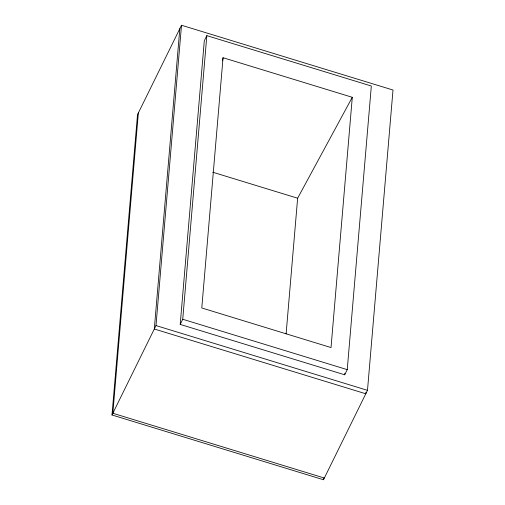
<?xml version="1.0" encoding="UTF-8"?>
<svg xmlns="http://www.w3.org/2000/svg" width="505" height="505" viewBox="0 0 505 505"><rect width="100%" height="100%" fill="white"/><g stroke="black" fill="none" stroke-linecap="round" stroke-linejoin="round"><path stroke-width="0.76" d="M111.996 414.977L137.511 114.66L181.51 25.25L393.004 90.023L367.488 390.34L323.49 479.75L111.996 414.977L155.994 325.561L181.51 25.25M138.357 112.943L112.842 413.254L324.336 478.033M179.818 28.69L154.303 329.001L365.797 393.774L365.929 392.202M180.203 324.418L204.298 40.791L206.835 35.628L371.333 86.014L347.238 369.641L344.7 374.798L180.203 324.418L182.741 319.261L206.835 35.628M223.046 57.715L201.785 307.974L331.027 347.56L352.288 97.295L223.046 57.715L222.503 60.815M286.108 333.874L297.634 198.219L352.288 97.295M323.49 479.75L323.623 478.178M344.7 374.798L344.833 373.227M212.662 172.192L297.634 198.219M182.741 319.261L347.238 369.641M155.994 325.561L367.488 390.34"/></g></svg>
